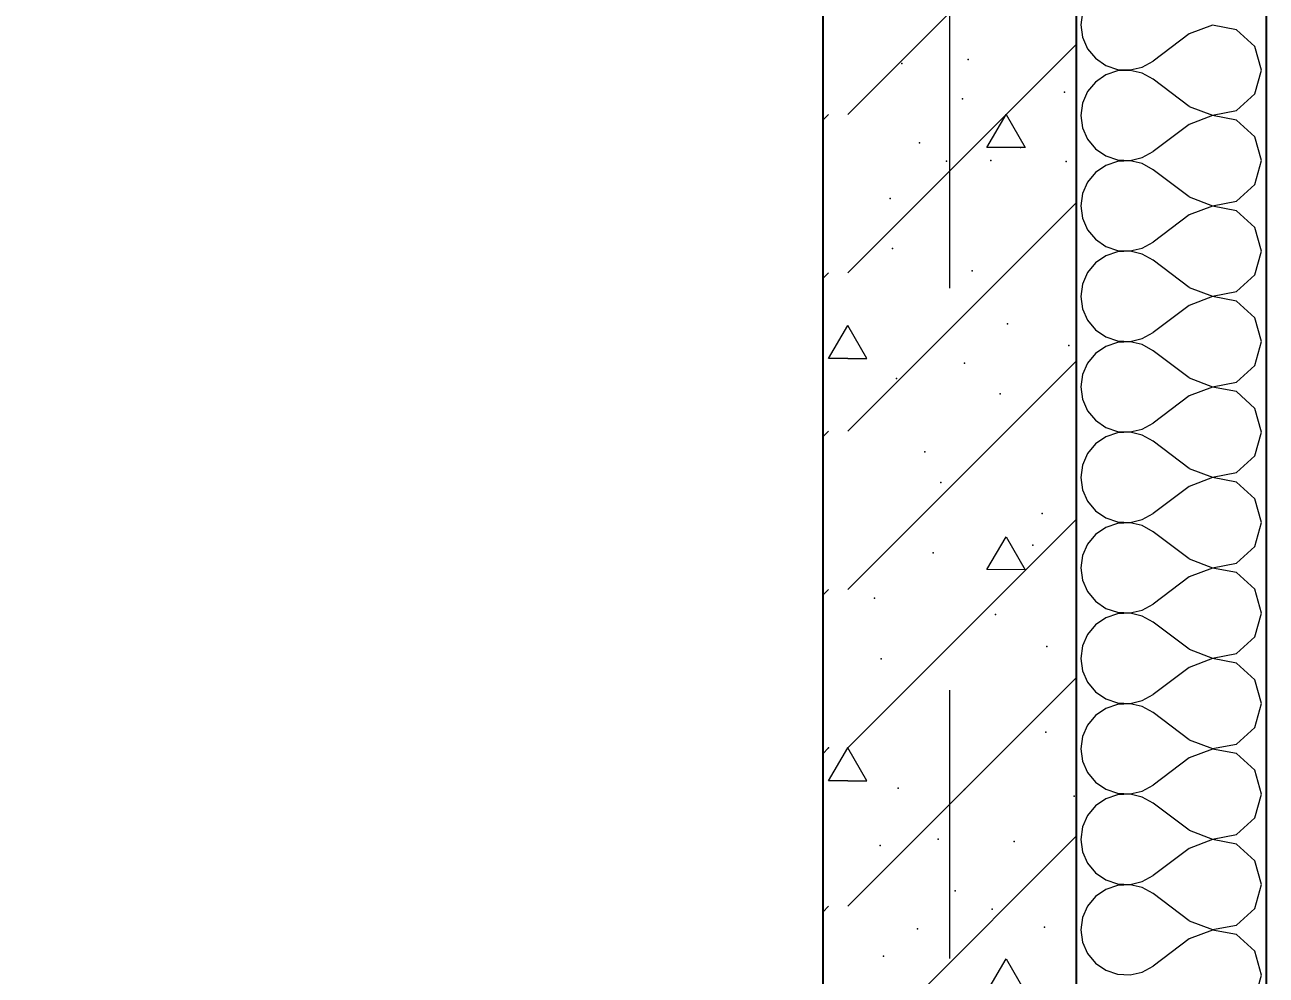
# Model space of a CAD drawing. Header units: millimetres. Extents: x 18162 to 7085488, y 72188 to 247925.
# Drawn here: x 4262883 to 4263863, y 152574 to 153324 of the extents above; entities that cross this region are included whole.
import ezdxf
from ezdxf.enums import TextEntityAlignment as Align

# ---------------------------------------------------------------- set-up
doc = ezdxf.new("R2010")
doc.units = ezdxf.units.MM
doc.header["$MEASUREMENT"] = 0
doc.linetypes.add('Double Dashed', pattern=[1093.611073, 529.166651, -211.666656, 141.111112, -211.666656])
doc.layers.add('Structural - Bearing', color=7, linetype='Continuous')
doc.layers.add('Structural - Grid', color=7, linetype='Continuous')
doc.styles.add('GENERATED_STYLE_3', font='', dxfattribs={"width": 0.8})
doc.styles.get('GENERATED_STYLE_3').set_extended_font_data('ISOCPEUR MON')
doc.dimstyles.new('GENERATED_STYLE__13', dxfattribs={"dimtxt": 330.000007, "dimasz": 171, "dimexe": 0.18, "dimexo": 0.0625, "dimgap": 0, "dimtad": 1, "dimdec": 0, "dimzin": 0, "dimdsep": 46, "dimtxsty": 'GENERATED_STYLE_3', "dimblk": 'ARROWHEAD_2', "dimblk1": 'ARROWHEAD_2', "dimblk2": 'ARROWHEAD_2', "dimcen": 0.09, "dimse1": 1, "dimse2": 1, "dimclrd": 13, "dimclre": 13, "dimclrt": 13, "dimadec": 0, "dimazin": 0, "dimtfac": 1, "dimtdec": 4, "dimtmove": 0, "dimatfit": 3, "dimfxl": 1, "dimtolj": 1, "dimtzin": 0, "dimarcsym": 0})

# ---------------------------------------------------------------- blocks, each defined once
blk = doc.blocks.new('*X1442', base_point=(4294986.58, 104752.71))
at = {"layer": 'Structural - Bearing', "color": 7, "linetype": 'Continuous', "lineweight": 9}
for p, q in [((4263718.02, 153333.89), (4263716.66, 153324.13)), ((4263716.66, 153324.13), (4263718.02, 153314.37)), ((4263820.6, 153323.99), (4263802.38, 153316.99)), ((4263839.78, 153320.36), (4263820.6, 153323.99)), ((4263718.02, 153314.37), (4263722, 153305.36)), ((4263802.38, 153316.99), (4263773.81, 153295.56)), ((4263854.19, 153307.2), (4263839.78, 153320.36)), ((4263722, 153305.36), (4263728.29, 153297.77)), ((4263859.52, 153288.42), (4263854.19, 153307.2)), ((4263728.29, 153297.77), (4263736.41, 153292.19)), ((4263736.41, 153292.19), (4263745.74, 153289.04)), ((4263765.18, 153290.79), (4263773.81, 153295.56)), ((4263736.41, 153284.65), (4263728.29, 153279.07)), ((4263745.74, 153287.8), (4263736.41, 153284.65)), ((4263745.74, 153289.04), (4263755.59, 153288.56)), ((4263755.59, 153288.28), (4263745.74, 153287.8)), ((4263755.59, 153288.56), (4263765.18, 153290.79)), ((4263765.18, 153286.05), (4263755.59, 153288.28)), ((4263773.81, 153281.28), (4263765.18, 153286.05)), ((4263854.19, 153269.64), (4263859.52, 153288.42)), ((4263728.29, 153279.07), (4263722, 153271.48)), ((4263802.38, 153259.85), (4263773.81, 153281.28)), ((4263718.02, 153262.47), (4263716.66, 153252.71)), ((4263722, 153271.48), (4263718.02, 153262.47)), ((4263839.78, 153256.48), (4263854.19, 153269.64)), ((4263716.66, 153252.71), (4263718.02, 153242.95)), ((4263802.38, 153259.85), (4263820.6, 153252.85)), ((4263820.6, 153252.56), (4263802.38, 153245.56)), ((4263820.6, 153252.85), (4263839.78, 153256.48)), ((4263839.78, 153248.94), (4263820.6, 153252.56)), ((4263718.02, 153242.95), (4263722, 153233.93)), ((4263802.38, 153245.56), (4263773.81, 153224.13)), ((4263854.19, 153235.77), (4263839.78, 153248.94)), ((4263722, 153233.93), (4263728.29, 153226.34)), ((4263859.52, 153216.99), (4263854.19, 153235.77)), ((4263728.29, 153226.34), (4263736.41, 153220.76)), ((4263765.18, 153219.37), (4263773.81, 153224.13)), ((4263736.41, 153213.22), (4263728.29, 153207.64)), ((4263736.41, 153220.76), (4263745.74, 153217.61)), ((4263745.74, 153216.37), (4263736.41, 153213.22)), ((4263745.74, 153217.61), (4263755.59, 153217.14)), ((4263755.59, 153216.85), (4263745.74, 153216.37)), ((4263755.59, 153217.14), (4263765.18, 153219.37)), ((4263765.18, 153214.62), (4263755.59, 153216.85)), ((4263773.81, 153209.85), (4263765.18, 153214.62)), ((4263854.19, 153198.22), (4263859.52, 153216.99)), ((4263728.29, 153207.64), (4263722, 153200.05)), ((4263802.38, 153188.42), (4263773.81, 153209.85)), ((4263722, 153200.05), (4263718.02, 153191.04)), ((4263839.78, 153185.05), (4263854.19, 153198.22)), ((4263718.02, 153191.04), (4263716.66, 153181.28)), ((4263802.38, 153188.42), (4263820.6, 153181.42)), ((4263820.6, 153181.42), (4263839.78, 153185.05)), ((4263716.66, 153181.28), (4263718.02, 153171.52)), ((4263802.38, 153174.13), (4263773.81, 153152.71)), ((4263820.6, 153181.13), (4263802.38, 153174.13)), ((4263839.78, 153177.51), (4263820.6, 153181.13)), ((4263854.19, 153164.34), (4263839.78, 153177.51)), ((4263718.02, 153171.52), (4263722, 153162.5)), ((4263859.52, 153145.56), (4263854.19, 153164.34)), ((4263722, 153162.5), (4263728.29, 153154.91)), ((4263728.29, 153154.91), (4263736.41, 153149.33)), ((4263736.41, 153149.33), (4263745.74, 153146.18)), ((4263745.74, 153144.94), (4263736.41, 153141.79)), ((4263745.74, 153146.18), (4263755.59, 153145.71)), ((4263755.59, 153145.42), (4263745.74, 153144.94)), ((4263755.59, 153145.71), (4263765.18, 153147.94)), ((4263765.18, 153143.19), (4263755.59, 153145.42)), ((4263765.18, 153147.94), (4263773.81, 153152.71)), ((4263854.19, 153126.79), (4263859.52, 153145.56)), ((4263728.29, 153136.21), (4263722, 153128.62)), ((4263736.41, 153141.79), (4263728.29, 153136.21)), ((4263773.81, 153138.42), (4263765.18, 153143.19)), ((4263802.38, 153116.99), (4263773.81, 153138.42)), ((4263722, 153128.62), (4263718.02, 153119.61)), ((4263839.78, 153113.62), (4263854.19, 153126.79)), ((4263718.02, 153119.61), (4263716.66, 153109.85)), ((4263802.38, 153116.99), (4263820.6, 153109.99)), ((4263716.66, 153109.85), (4263718.02, 153100.09)), ((4263820.6, 153109.7), (4263802.38, 153102.71)), ((4263820.6, 153109.99), (4263839.78, 153113.62)), ((4263839.78, 153106.08), (4263820.6, 153109.7)), ((4263854.19, 153092.91), (4263839.78, 153106.08)), ((4263718.02, 153100.09), (4263722, 153091.07)), ((4263802.38, 153102.71), (4263773.81, 153081.28)), ((4263722, 153091.07), (4263728.29, 153083.48)), ((4263859.52, 153074.13), (4263854.19, 153092.91)), ((4263728.29, 153083.48), (4263736.41, 153077.9)), ((4263736.41, 153077.9), (4263745.74, 153074.76)), ((4263755.59, 153074.28), (4263765.18, 153076.51)), ((4263765.18, 153076.51), (4263773.81, 153081.28)), ((4263736.41, 153070.36), (4263728.29, 153064.78)), ((4263745.74, 153073.51), (4263736.41, 153070.36)), ((4263745.74, 153074.76), (4263755.59, 153074.28)), ((4263755.59, 153073.99), (4263745.74, 153073.51)), ((4263765.18, 153071.76), (4263755.59, 153073.99)), ((4263773.81, 153066.99), (4263765.18, 153071.76)), ((4263802.38, 153045.56), (4263773.81, 153066.99)), ((4263854.19, 153055.36), (4263859.52, 153074.13)), ((4263722, 153057.2), (4263718.02, 153048.18)), ((4263728.29, 153064.78), (4263722, 153057.2)), ((4263718.02, 153048.18), (4263716.66, 153038.42)), ((4263839.78, 153042.19), (4263854.19, 153055.36)), ((4263716.66, 153038.42), (4263718.02, 153028.66)), ((4263802.38, 153045.56), (4263820.6, 153038.56)), ((4263820.6, 153038.28), (4263802.38, 153031.28)), ((4263820.6, 153038.56), (4263839.78, 153042.19)), ((4263839.78, 153034.65), (4263820.6, 153038.28)), ((4263718.02, 153028.66), (4263722, 153019.64)), ((4263802.38, 153031.28), (4263773.81, 153009.85)), ((4263854.19, 153021.48), (4263839.78, 153034.65)), ((4263722, 153019.64), (4263728.29, 153012.06)), ((4263859.52, 153002.71), (4263854.19, 153021.48)), ((4263728.29, 153012.06), (4263736.41, 153006.48)), ((4263765.18, 153005.08), (4263773.81, 153009.85)), ((4263736.41, 152998.94), (4263728.29, 152993.35)), ((4263736.41, 153006.48), (4263745.74, 153003.33)), ((4263745.74, 153002.08), (4263736.41, 152998.94)), ((4263745.74, 153003.33), (4263755.59, 153002.85)), ((4263755.59, 153002.56), (4263745.74, 153002.08)), ((4263755.59, 153002.85), (4263765.18, 153005.08)), ((4263765.18, 153000.33), (4263755.59, 153002.56)), ((4263773.81, 152995.56), (4263765.18, 153000.33)), ((4263854.19, 152983.93), (4263859.52, 153002.71)), ((4263728.29, 152993.35), (4263722, 152985.77)), ((4263802.38, 152974.13), (4263773.81, 152995.56)), ((4263722, 152985.77), (4263718.02, 152976.75)), ((4263839.78, 152970.76), (4263854.19, 152983.93)), ((4263718.02, 152976.75), (4263716.66, 152966.99)), ((4263802.38, 152974.13), (4263820.6, 152967.14)), ((4263820.6, 152967.14), (4263839.78, 152970.76)), ((4263716.66, 152966.99), (4263718.02, 152957.23)), ((4263802.38, 152959.85), (4263773.81, 152938.42)), ((4263820.6, 152966.85), (4263802.38, 152959.85)), ((4263839.78, 152963.22), (4263820.6, 152966.85)), ((4263854.19, 152950.05), (4263839.78, 152963.22)), ((4263718.02, 152957.23), (4263722, 152948.22)), ((4263859.52, 152931.28), (4263854.19, 152950.05)), ((4263722, 152948.22), (4263728.29, 152940.63)), ((4263728.29, 152940.63), (4263736.41, 152935.05)), ((4263736.41, 152935.05), (4263745.74, 152931.9)), ((4263745.74, 152930.66), (4263736.41, 152927.51)), ((4263745.74, 152931.9), (4263755.59, 152931.42)), ((4263755.59, 152931.13), (4263745.74, 152930.66)), ((4263755.59, 152931.42), (4263765.18, 152933.65)), ((4263765.18, 152928.9), (4263755.59, 152931.13)), ((4263765.18, 152933.65), (4263773.81, 152938.42)), ((4263773.81, 152924.13), (4263765.18, 152928.9)), ((4263854.19, 152912.5), (4263859.52, 152931.28)), ((4263728.29, 152921.93), (4263722, 152914.34)), ((4263736.41, 152927.51), (4263728.29, 152921.93)), ((4263802.38, 152902.71), (4263773.81, 152924.13)), ((4263722, 152914.34), (4263718.02, 152905.32)), ((4263839.78, 152899.33), (4263854.19, 152912.5)), ((4263718.02, 152905.32), (4263716.66, 152895.56)), ((4263802.38, 152902.71), (4263820.6, 152895.71)), ((4263716.66, 152895.56), (4263718.02, 152885.8)), ((4263820.6, 152895.42), (4263802.38, 152888.42)), ((4263820.6, 152895.71), (4263839.78, 152899.33)), ((4263839.78, 152891.79), (4263820.6, 152895.42)), ((4263854.19, 152878.62), (4263839.78, 152891.79)), ((4263718.02, 152885.8), (4263722, 152876.79)), ((4263802.38, 152888.42), (4263773.81, 152866.99)), ((4263722, 152876.79), (4263728.29, 152869.2)), ((4263859.52, 152859.85), (4263854.19, 152878.62)), ((4263728.29, 152869.2), (4263736.41, 152863.62)), ((4263736.41, 152863.62), (4263745.74, 152860.47)), ((4263745.74, 152860.47), (4263755.59, 152859.99)), ((4263755.59, 152859.99), (4263765.18, 152862.22)), ((4263765.18, 152862.22), (4263773.81, 152866.99)), ((4263728.29, 152850.5), (4263722, 152842.91)), ((4263736.41, 152856.08), (4263728.29, 152850.5)), ((4263745.74, 152859.23), (4263736.41, 152856.08)), ((4263755.59, 152859.7), (4263745.74, 152859.23)), ((4263765.18, 152857.47), (4263755.59, 152859.7)), ((4263773.81, 152852.71), (4263765.18, 152857.47)), ((4263802.38, 152831.28), (4263773.81, 152852.71)), ((4263854.19, 152841.07), (4263859.52, 152859.85)), ((4263722, 152842.91), (4263718.02, 152833.89)), ((4263839.78, 152827.9), (4263854.19, 152841.07)), ((4263718.02, 152833.89), (4263716.66, 152824.13)), ((4263802.38, 152831.28), (4263820.6, 152824.28)), ((4263716.66, 152824.13), (4263718.02, 152814.37)), ((4263820.6, 152823.99), (4263802.38, 152816.99)), ((4263820.6, 152824.28), (4263839.78, 152827.9)), ((4263839.78, 152820.36), (4263820.6, 152823.99)), ((4263718.02, 152814.37), (4263722, 152805.36)), ((4263802.38, 152816.99), (4263773.81, 152795.56)), ((4263854.19, 152807.2), (4263839.78, 152820.36)), ((4263722, 152805.36), (4263728.29, 152797.77)), ((4263859.52, 152788.42), (4263854.19, 152807.2)), ((4263728.29, 152797.77), (4263736.41, 152792.19)), ((4263736.41, 152792.19), (4263745.74, 152789.04)), ((4263765.18, 152790.79), (4263773.81, 152795.56)), ((4263736.41, 152784.65), (4263728.29, 152779.07)), ((4263745.74, 152787.8), (4263736.41, 152784.65)), ((4263745.74, 152789.04), (4263755.59, 152788.56)), ((4263755.59, 152788.28), (4263745.74, 152787.8)), ((4263755.59, 152788.56), (4263765.18, 152790.79)), ((4263765.18, 152786.05), (4263755.59, 152788.28)), ((4263773.81, 152781.28), (4263765.18, 152786.05)), ((4263854.19, 152769.64), (4263859.52, 152788.42)), ((4263728.29, 152779.07), (4263722, 152771.48)), ((4263802.38, 152759.85), (4263773.81, 152781.28)), ((4263718.02, 152762.47), (4263716.66, 152752.71)), ((4263722, 152771.48), (4263718.02, 152762.47)), ((4263839.78, 152756.48), (4263854.19, 152769.64)), ((4263716.66, 152752.71), (4263718.02, 152742.95)), ((4263802.38, 152759.85), (4263820.6, 152752.85)), ((4263820.6, 152752.56), (4263802.38, 152745.56)), ((4263820.6, 152752.85), (4263839.78, 152756.48)), ((4263839.78, 152748.94), (4263820.6, 152752.56)), ((4263718.02, 152742.95), (4263722, 152733.93)), ((4263802.38, 152745.56), (4263773.81, 152724.13)), ((4263854.19, 152735.77), (4263839.78, 152748.94)), ((4263722, 152733.93), (4263728.29, 152726.34)), ((4263859.52, 152716.99), (4263854.19, 152735.77)), ((4263728.29, 152726.34), (4263736.41, 152720.76)), ((4263765.18, 152719.37), (4263773.81, 152724.13)), ((4263736.41, 152713.22), (4263728.29, 152707.64)), ((4263736.41, 152720.76), (4263745.74, 152717.61)), ((4263745.74, 152716.37), (4263736.41, 152713.22)), ((4263745.74, 152717.61), (4263755.59, 152717.14)), ((4263755.59, 152716.85), (4263745.74, 152716.37)), ((4263755.59, 152717.14), (4263765.18, 152719.37)), ((4263765.18, 152714.62), (4263755.59, 152716.85)), ((4263773.81, 152709.85), (4263765.18, 152714.62)), ((4263854.19, 152698.22), (4263859.52, 152716.99)), ((4263728.29, 152707.64), (4263722, 152700.05)), ((4263802.38, 152688.42), (4263773.81, 152709.85)), ((4263722, 152700.05), (4263718.02, 152691.04)), ((4263839.78, 152685.05), (4263854.19, 152698.22)), ((4263718.02, 152691.04), (4263716.66, 152681.28)), ((4263802.38, 152688.42), (4263820.6, 152681.42)), ((4263820.6, 152681.42), (4263839.78, 152685.05)), ((4263716.66, 152681.28), (4263718.02, 152671.52)), ((4263802.38, 152674.13), (4263773.81, 152652.71)), ((4263820.6, 152681.13), (4263802.38, 152674.13)), ((4263839.78, 152677.51), (4263820.6, 152681.13)), ((4263854.19, 152664.34), (4263839.78, 152677.51)), ((4263718.02, 152671.52), (4263722, 152662.5)), ((4263859.52, 152645.56), (4263854.19, 152664.34)), ((4263722, 152662.5), (4263728.29, 152654.91)), ((4263728.29, 152654.91), (4263736.41, 152649.33)), ((4263736.41, 152649.33), (4263745.74, 152646.18)), ((4263745.74, 152644.94), (4263736.41, 152641.79)), ((4263745.74, 152646.18), (4263755.59, 152645.71)), ((4263755.59, 152645.42), (4263745.74, 152644.94)), ((4263755.59, 152645.71), (4263765.18, 152647.94)), ((4263765.18, 152643.19), (4263755.59, 152645.42)), ((4263765.18, 152647.94), (4263773.81, 152652.71)), ((4263854.19, 152626.79), (4263859.52, 152645.56)), ((4263728.29, 152636.21), (4263722, 152628.62)), ((4263736.41, 152641.79), (4263728.29, 152636.21)), ((4263773.81, 152638.42), (4263765.18, 152643.19)), ((4263802.38, 152616.99), (4263773.81, 152638.42)), ((4263722, 152628.62), (4263718.02, 152619.61)), ((4263839.78, 152613.62), (4263854.19, 152626.79)), ((4263718.02, 152619.61), (4263716.66, 152609.85)), ((4263802.38, 152616.99), (4263820.6, 152609.99)), ((4263716.66, 152609.85), (4263718.02, 152600.09)), ((4263820.6, 152609.7), (4263802.38, 152602.71)), ((4263820.6, 152609.99), (4263839.78, 152613.62)), ((4263839.78, 152606.08), (4263820.6, 152609.7)), ((4263854.19, 152592.91), (4263839.78, 152606.08)), ((4263718.02, 152600.09), (4263722, 152591.07)), ((4263802.38, 152602.71), (4263773.81, 152581.28)), ((4263722, 152591.07), (4263728.29, 152583.48)), ((4263859.52, 152574.13), (4263854.19, 152592.91)), ((4263728.29, 152583.48), (4263736.41, 152577.9)), ((4263736.41, 152577.9), (4263745.74, 152574.76)), ((4263755.59, 152574.28), (4263765.18, 152576.51)), ((4263765.18, 152576.51), (4263773.81, 152581.28)), ((4263745.74, 152574.76), (4263755.59, 152574.28)), ((4263854.19, 152555.36), (4263859.52, 152574.13))]:
    blk.add_line(p, q, dxfattribs=at)
blk = doc.blocks.new('*X1443', base_point=(4294986.58, 104752.71))
at = {"layer": 'Structural - Bearing', "color": 7, "linetype": 'Continuous', "lineweight": 9}
for p, q in [((4263532.8, 153253.49), (4263713.09, 153433.78)), ((4263532.8, 153128.49), (4263713.09, 153308.78)), ((4263513.09, 153248.91), (4263517.67, 153253.49)), ((4263642.67, 153227.5), (4263657.8, 153253.51)), ((4263657.8, 153253.51), (4263672.71, 153227.47)), ((4263672.71, 153227.47), (4263642.67, 153227.5)), ((4263532.8, 153003.49), (4263713.09, 153183.78)), ((4263513.09, 153123.91), (4263517.67, 153128.49)), ((4263517.67, 153060.84), (4263532.8, 153086.84)), ((4263547.93, 153060.84), (4263532.8, 153086.84)), ((4263532.8, 153060.82), (4263517.67, 153060.84)), ((4263532.8, 153060.82), (4263547.93, 153060.84)), ((4263532.8, 152878.49), (4263713.09, 153058.78)), ((4263513.09, 152998.91), (4263517.67, 153003.49)), ((4263532.8, 152753.49), (4263713.09, 152933.78)), ((4263642.67, 152894.17), (4263657.8, 152920.18)), ((4263657.8, 152920.18), (4263672.71, 152894.14)), ((4263672.71, 152894.14), (4263642.67, 152894.17)), ((4263513.09, 152873.91), (4263517.67, 152878.49)), ((4263657.8, 152753.49), (4263713.09, 152808.78)), ((4263513.09, 152748.89), (4263517.67, 152753.47)), ((4263517.67, 152727.49), (4263532.8, 152753.49)), ((4263547.93, 152727.49), (4263532.8, 152753.49)), ((4263532.8, 152628.47), (4263657.8, 152753.47)), ((4263532.8, 152727.47), (4263517.67, 152727.49)), ((4263532.8, 152727.47), (4263547.93, 152727.49)), ((4263532.8, 152503.47), (4263713.09, 152683.77)), ((4263513.09, 152623.89), (4263517.67, 152628.47)), ((4263642.67, 152560.82), (4263657.8, 152586.83)), ((4263657.8, 152586.83), (4263672.71, 152560.79))]:
    blk.add_line(p, q, dxfattribs=at)
for p in [(4263575.37, 153293.7), (4263627.81, 153296.84), (4263623.28, 153265.89), (4263703.78, 153271.09), (4263589.28, 153230.94), (4263669.01, 153227.3), (4263610.64, 153216.65), (4263645.84, 153217), (4263705.18, 153216.44), (4263566.1, 153187.07), (4263568.05, 153147.63), (4263631, 153129.9), (4263658.82, 153088.17), (4263707.22, 153071.13), (4263624.82, 153057.27), (4263571.25, 153045.09), (4263652.98, 153032.84), (4263593.6, 152987.06), (4263606.28, 152963), (4263686.24, 152938.41), (4263678.91, 152913.55), (4263600.09, 152907.3), (4263553.98, 152871.53), (4263649.27, 152858.65), (4263689.81, 152833.6), (4263559.13, 152823.88), (4263689.19, 152765.94), (4263517.67, 152753.49), (4263517.67, 152753.49), (4263517.67, 152753.47), (4263532.8, 152753.49), (4263532.8, 152753.47), (4263532.8, 152753.47), (4263572.43, 152721.79), (4263625.03, 152720.7), (4263711.51, 152715.35), (4263558.43, 152676.33), (4263604.2, 152681.52), (4263664.18, 152679.54), (4263617.5, 152640.66), (4263646.69, 152626.14), (4263587.89, 152610.62), (4263688.18, 152612.02), (4263560.84, 152589.15)]:
    blk.add_point(p, dxfattribs=at)
blk = doc.blocks.new('Standard grid marker[365]_3', base_point=(4263613.09, 164752.71))
at = {"layer": 'Structural - Grid', "color": 13, "linetype": 'Double Dashed', "lineweight": 13, "ltscale": 1.5}
blk.add_line((4263613.09, 163752.71), (4263613.09, 97752.71), dxfattribs=at)
at = {"layer": 'Structural - Grid', "color": 13, "lineweight": 13, "style": 'GENERATED_STYLE_3'}
blk.add_attdef('AC_MarkerText_1', text='', height=375, rotation=360, dxfattribs=at).set_placement((4263613.09, 96490.21), align=Align.TOP_CENTER)
blk = doc.blocks.new('*D1765', base_point=(4294986.58, 104752.71))
at = {"color": 12, "linetype": 'Continuous', "lineweight": 35}
for p, q in [((4261661.07, 153717.66), (4261886.07, 153587.75)), ((4261661.07, 149817.66), (4261886.07, 149687.75))]:
    blk.add_line(p, q, dxfattribs=at)
at = {"color": 13, "linetype": 'Continuous', "lineweight": 13}
for p, q in [((4261942.32, 153652.71), (4261604.82, 153652.71)), ((4261773.57, 149752.71), (4261773.57, 153652.71)), ((4261942.32, 149752.71), (4261604.82, 149752.71))]:
    blk.add_line(p, q, dxfattribs=at)
at = {"color": 13, "lineweight": 13, "char_height": 330, "attachment_point": 7, "rotation": 90, "style": 'GENERATED_STYLE_3'}
for s, insert in [('\\A1;{\\pql;\\fISOCPEUR MON|b0|i0|c0|p0;\\W0.800000;500}', (4261803.37, 153034.4)), ('\\A1;{\\pql;\\fISOCPEUR MON|b0|i0|c0|p0;\\W0.800000;3,900}', (4261869.24, 151011.1))]:
    blk.add_mtext(s, dxfattribs=dict(at, insert=insert))
blk = doc.blocks.new('ARROWHEAD_2')
at = {"color": 0, "linetype": 'Continuous', "lineweight": 0}
for p, q in [((-0.3781, -0.655), (0.3781, 0.655)), ((0, 0), (-1, 0))]:
    blk.add_line(p, q, dxfattribs=at)

msp = doc.modelspace()

# ---------------------------------------------------------------- linework, layer by layer
at = {"layer": 'Structural - Bearing', "color": 7, "linetype": 'Continuous', "lineweight": 25}
for p, q in [((4263863.09, 153702.71), (4263863.09, 149652.71)), ((4263513.09, 153652.71), (4263513.09, 149752.71))]:
    msp.add_line(p, q, dxfattribs=at)
at = {"layer": 'Structural - Bearing', "color": 7, "linetype": 'Continuous', "lineweight": 25, "flags": 128}
msp.add_lwpolyline([(4263713.09, 153702.71), (4263713.09, 153652.71), (4263713.09, 149652.71)], dxfattribs=at)

# ---------------------------------------------------------------- block references
at = {"layer": 'Structural - Bearing', "lineweight": 0}
for name in ['*X1442', '*X1443']:
    msp.add_blockref(name, (4294986.58, 104752.71), dxfattribs=at)
at = {"layer": 'Structural - Grid', "color": 13, "linetype": 'Continuous', "lineweight": 13}
msp.add_blockref('Standard grid marker[365]_3', (4263613.09, 164752.71), dxfattribs=at)

# ---------------------------------------------------------------- dimensions: what is measured, and where the dimension line sits
at = {"color": 13, "linetype": 'Continuous', "lineweight": 13}
dim = msp.add_linear_dim(base=(4261773.57, 153652.71), p1=(4263513.09, 149752.71), p2=(4259913.09, 153652.71), angle=90, dimstyle='GENERATED_STYLE__13', dxfattribs=at)
dim.commit()
dim.dimension.update_dxf_attribs({"geometry": '*D1765', "text_midpoint": (4261542.57, 151563.88), "dimtype": 160, "text_rotation": 90})

doc.saveas('drawing.dxf')
